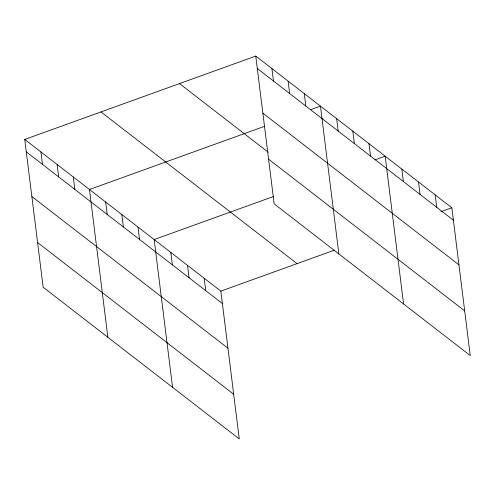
<?xml version="1.0" encoding="UTF-8"?>
<svg xmlns="http://www.w3.org/2000/svg" width="495" height="495" viewBox="0 0 495 495"><rect width="100%" height="100%" fill="white"/><g stroke="black" fill="none" stroke-linecap="round" stroke-linejoin="round"><path stroke-width="0.74" d="M24.75 139.442L220.844 291.14L239.246 438.917L43.158 287.218L24.75 139.442L255.754 56.084L451.842 207.782L470.25 355.558L274.156 203.86L255.754 56.084M264.559 126.318L89.459 189.498L107.867 337.281M310.297 109.81L320.463 106.147L338.871 253.923M273.308 196.571L154.168 239.561L172.576 387.338M375.006 159.873L385.172 156.203L403.58 303.979M220.844 291.14L334.162 250.247M440.952 211.712L451.842 207.782M257.301 68.502L453.389 220.201M262.864 113.169L458.952 264.868M179.518 83.593L268.197 152.194M268.593 159.192L464.687 310.891M100.98 111.932L297.074 263.631M26.297 151.854L222.391 303.553M31.859 196.527L227.954 348.226M37.595 242.55L233.683 394.249M435.173 194.888L436.72 207.306M418.51 181.993L420.057 194.411M401.841 169.098L403.388 181.517M368.992 143.692L370.538 156.104M352.817 131.175L354.364 143.593M336.637 118.658L338.184 131.076M304.283 93.629L305.83 106.048M288.109 81.112L289.655 93.53M271.928 68.601L273.475 81.013M204.175 278.246L205.722 290.664M187.506 265.351L189.053 277.769M170.837 252.456L172.384 264.875M137.994 227.044L139.541 239.462M121.813 214.533L123.36 226.945M105.639 202.016L107.186 214.434M73.285 176.987L74.832 189.399M57.104 164.47L58.651 176.888M40.93 151.953L42.471 164.371"/></g></svg>
